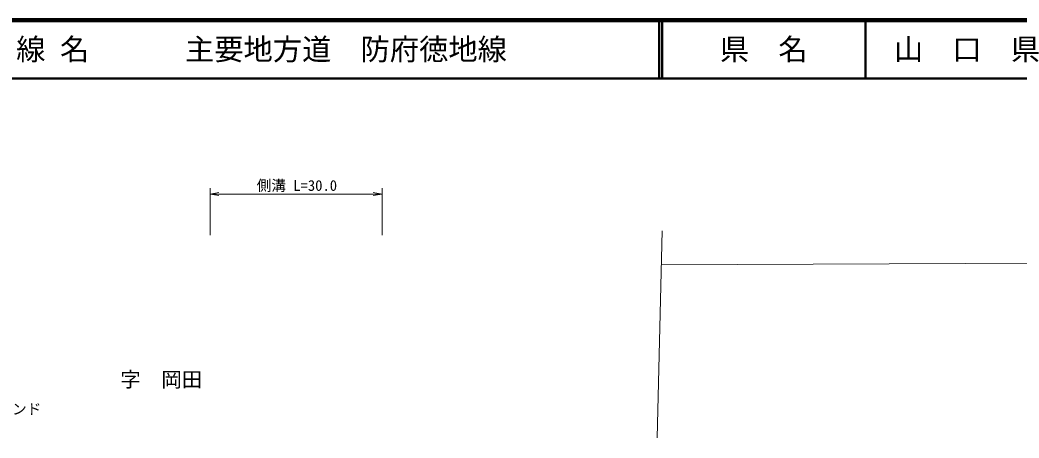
# Model space of a CAD drawing. Units: millimetres, scale not verified. Extents: x 40000 to 489596206, y 20000 to 327218255.
# Drawn here: x 188525 to 359258, y 308655 to 380000 of the extents above; entities that cross this region are included whole.
import ezdxf
from ezdxf.enums import TextEntityAlignment as Align

# ---------------------------------------------------------------- set-up
doc = ezdxf.new("R2010")
doc.units = ezdxf.units.MM
doc.header["$LTSCALE"] = 1000
doc.layers.add('M-BMK-HTXT', color=7, linetype='Continuous')
doc.layers.add('M-TTL-TXT', color=7, linetype='Continuous')
for name, color, linetype, lineweight in [('M-STR-HTXT', 7, 'Continuous', 13), ('M-TTL', 7, 'Continuous', 25), ('M-TTL-LINE', 7, 'Continuous', 50)]:
    doc.layers.add(name, color=color, linetype=linetype, lineweight=lineweight)
doc.styles.add('ＭＳ ゴシック', font='')
doc.styles.get('ＭＳ ゴシック').set_extended_font_data('MS Gothic')

# ---------------------------------------------------------------- blocks, each defined once
blk = doc.blocks.new('open_arrow')
at = {"color": 0, "linetype": 'Continuous', "lineweight": -2}
blk.add_lwpolyline([(7.5, 1.25), (0, 0), (7.5, -1.25)], dxfattribs=at)

msp = doc.modelspace()

# ---------------------------------------------------------------- linework, layer by layer
at = {"layer": 'M-STR-HTXT'}
for p, q in [((221006, 343288), (221006, 351288)), ((221006, 350288), (250404, 350288)), ((250404, 343288), (250404, 351288)), ((297419, 308655), (298265, 344005)), ((298127, 338233), (434449, 338735))]:
    msp.add_line(p, q, dxfattribs=at)
at = {"layer": 'M-TTL', "color": 2, "lineweight": 140}
msp.add_line((680000, 380000), (40000, 380000), dxfattribs=at)
at = {"layer": 'M-TTL-LINE'}
for p, q in [((297750, 380000), (297750, 370000)), ((298250, 380000), (298250, 370000)), ((333000, 380000), (333000, 370000)), ((40000, 370000), (680000, 370000))]:
    msp.add_line(p, q, dxfattribs=at)

# ---------------------------------------------------------------- block references
at = {"layer": 'M-STR-HTXT', "xscale": 200, "yscale": 200}
msp.add_blockref('open_arrow', (221006, 350288), dxfattribs=at)
at = {"layer": 'M-STR-HTXT', "xscale": 200, "yscale": 200, "rotation": 180}
msp.add_blockref('open_arrow', (250404, 350288), dxfattribs=at)

# ---------------------------------------------------------------- texts
at = {"layer": 'M-BMK-HTXT', "style": 'ＭＳ ゴシック'}
for s, height, p in [('字\u3000岡田', 2566, (205665, 319926)), ('グラウンド', 1833, (179674, 314519))]:
    msp.add_text(s, height=height, dxfattribs=at).set_placement(p, align=Align.TOP_LEFT)
at = {"layer": 'M-STR-HTXT', "style": 'ＭＳ ゴシック'}
msp.add_text('側溝 L=30.0', height=1833, dxfattribs=at).set_placement((235847, 350288), align=Align.BOTTOM_CENTER)
at = {"layer": 'M-TTL-TXT', "style": 'ＭＳ ゴシック'}
for s, p in [('路 線 名', (180380, 375000)), ('主要地方道\u3000防府徳地線', (216734, 375000))]:
    msp.add_text(s, height=3666, dxfattribs=at).set_placement(p, align=Align.MIDDLE_LEFT)
for s, p in [('県\u3000名', (315625, 375000)), ('山\u3000口\u3000県', (350375, 375000))]:
    msp.add_text(s, height=3666, dxfattribs=at).set_placement(p, align=Align.MIDDLE_CENTER)

doc.saveas('drawing.dxf')
